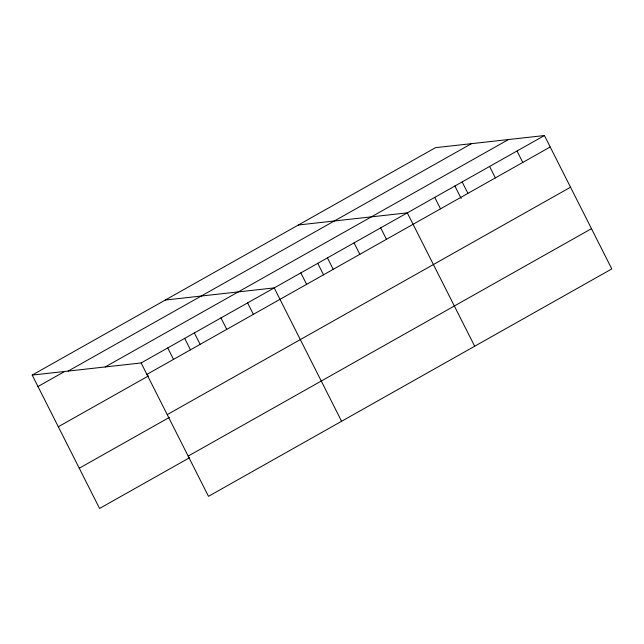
<?xml version="1.0" encoding="UTF-8"?>
<svg xmlns="http://www.w3.org/2000/svg" width="644" height="644" viewBox="0 0 644 644"><rect width="100%" height="100%" fill="white"/><g stroke="black" fill="none" stroke-linecap="round" stroke-linejoin="round"><path stroke-width="0.97" d="M32.2 375.082L435.505 147.669L544.422 135.538L611.8 268.918L208.495 496.331L141.117 362.95L32.2 375.082L99.579 508.462L189.73 457.626M37.98 386.529L64.601 371.516M68.143 371.081L471.448 143.668M105.173 366.951L508.486 139.539M141.117 362.95L544.422 135.538M146.896 374.389L550.209 146.977M58.306 426.763L148.466 375.927M167.223 414.631L570.528 187.219M79.252 468.228L169.404 417.384M188.169 456.089L591.474 228.676M298.381 224.989L407.298 212.858L474.676 346.239M165.291 300.04L274.207 287.9L341.586 421.281M517.003 151.002L522.783 162.441M489.577 166.466L495.357 177.905M462.151 181.93L467.93 193.369M454.841 185.939L461.16 198.457M434.724 197.394L440.504 208.833M380.685 227.863L386.464 239.31M354.063 242.877L359.843 254.316M327.442 257.882L333.222 269.329M317.717 263.259L323.586 274.883M300.829 272.895L306.608 284.334M247.594 302.913L253.374 314.353M220.973 317.919L226.752 329.366M194.351 332.932L200.131 344.371M184.627 338.309L190.495 349.934M167.738 347.937L173.518 359.384"/></g></svg>
